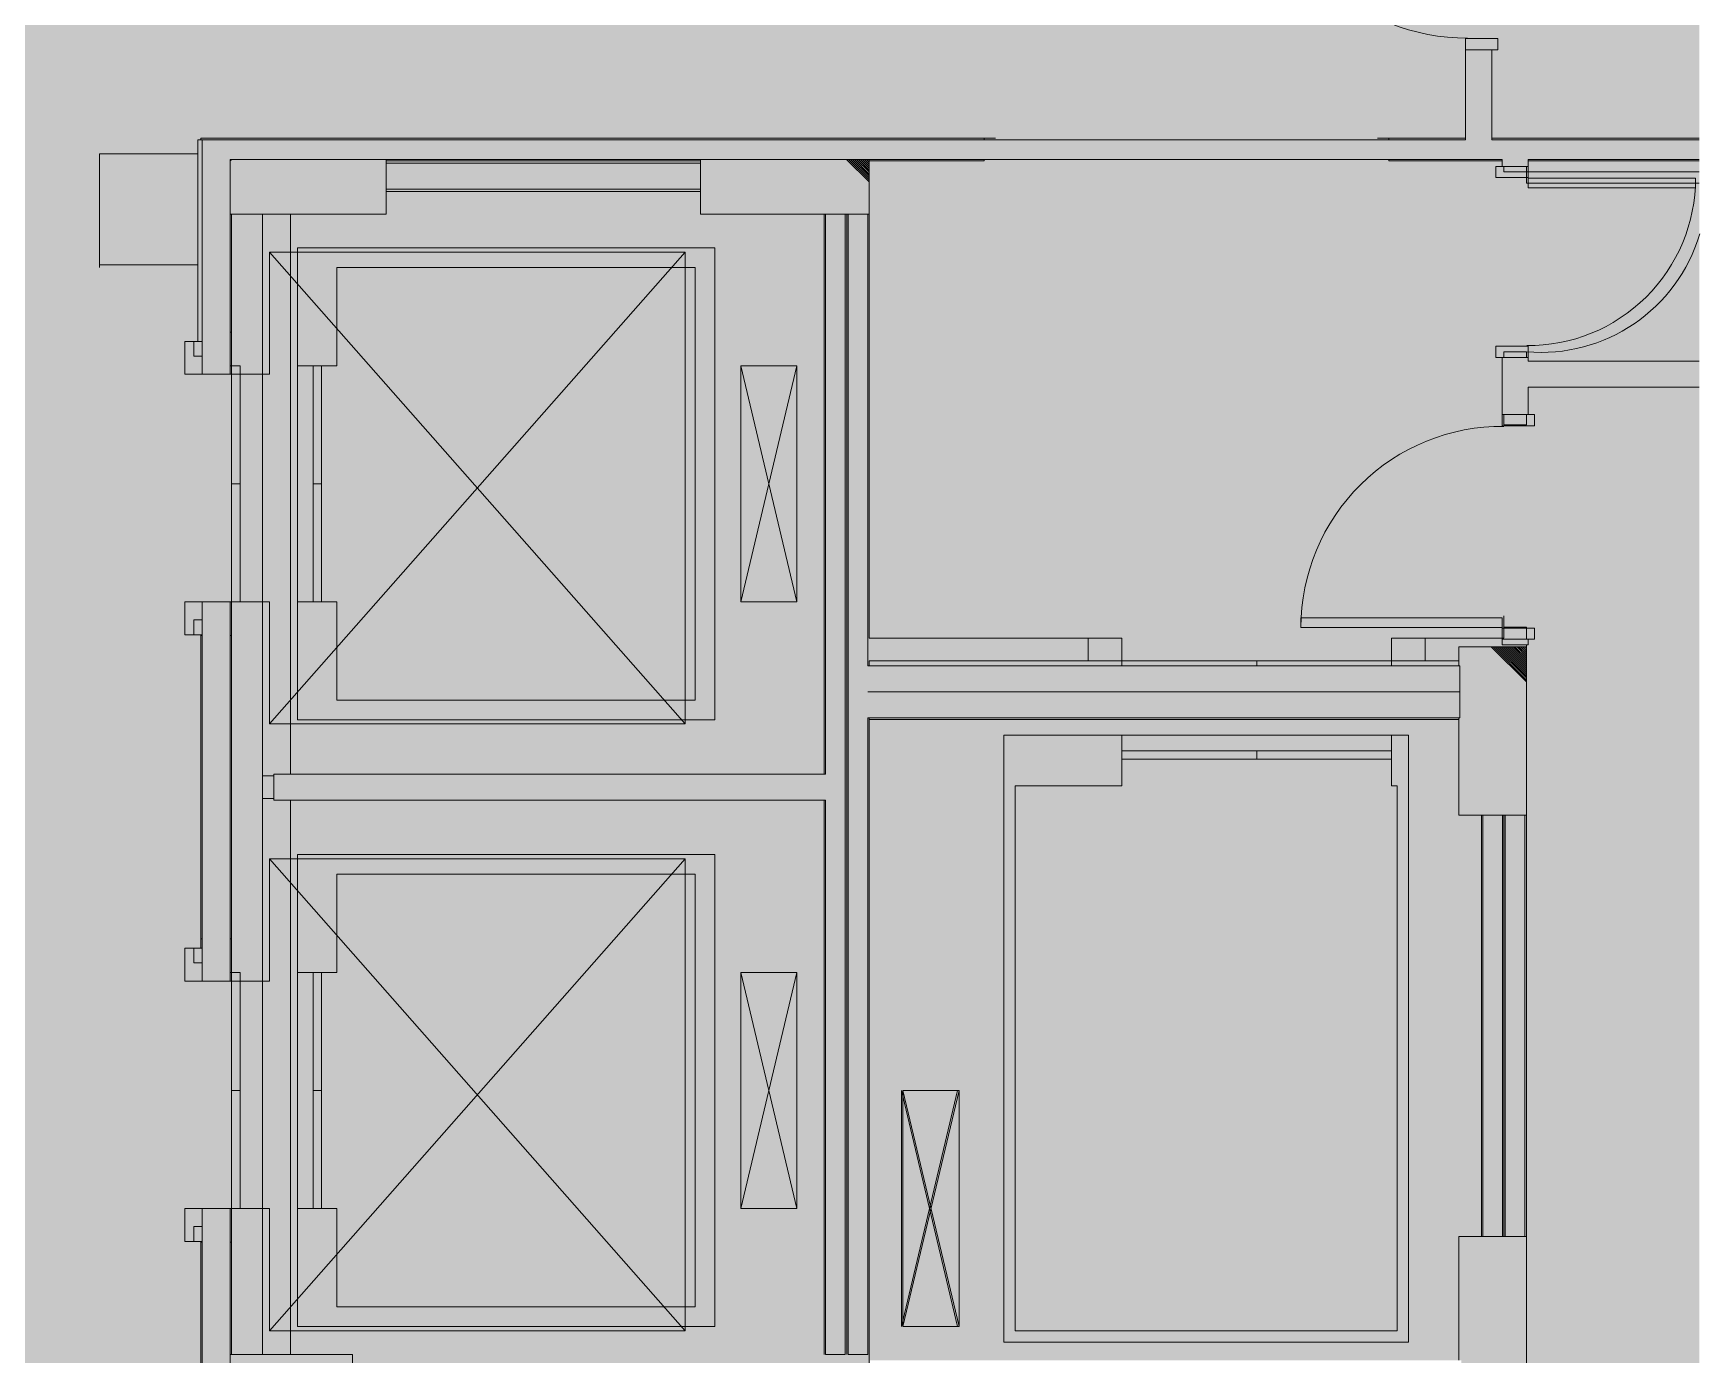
# Model space of a CAD drawing. Header units: inches. Extents: x -1880 to 225, y -1065 to 162.
# Drawn here: x -71.2 to 225.5, y -358.8 to -123.6 of the extents above; entities that cross this region are included whole.
import ezdxf

# ---------------------------------------------------------------- set-up
doc = ezdxf.new("R2010")
doc.units = ezdxf.units.IN
doc.header["$MEASUREMENT"] = 0
for name, color, linetype, lineweight in [('06_555 11th St - background_dwg', 8, 'Continuous', 9), ('A-DETL', 90, 'Continuous', 9), ('A-DETL-GENF', 92, 'Continuous', 9), ('A-DOOR', 31, 'Continuous', 13), ('A-DOOR-FRAM', 31, 'Continuous', 20), ('A-GENM', 13, 'Continuous', 9), ('A-WALL', 113, 'Continuous', 13), ('A-WALL-PATT', 111, 'Continuous', 13), ('Dimension', 7, 'Continuous', 9), ('I-WALL', 2, 'Continuous', 13), ('P', 7, 'Continuous', 9), ('Q-CASE', 31, 'Continuous', 9), ('S', 7, 'Continuous', 9), ('S-COLHOLH', 7, 'Continuous', 9), ('W', 7, 'Continuous', 9)]:
    doc.layers.add(name, color=color, linetype=linetype, lineweight=lineweight)

# ---------------------------------------------------------------- blocks, each defined once
blk = doc.blocks.new('Single Flush - OTJ_SOLIDFLUSH_ALUM-4808057-FIRST FLOOR POWER _ SIGNAL')
at = {"layer": 'A-DOOR', "color": 8, "lineweight": 20}
for p, q in [((16.15625, -2.3125), (17.90625, -2.3125)), ((16.15625, -38.125), (16.15625, -2.3125)), ((17.90625, -2.3125), (17.90625, -38.125)), ((17.90625, -38.125), (16.15625, -38.125))]:
    blk.add_line(p, q, dxfattribs=at)
at = {"layer": 'A-DOOR', "lineweight": 9}
blk.add_arc((17.90625, -2.3125), 35.8125, 179.5, 270, dxfattribs=at)
at = {"layer": 'A-DOOR-FRAM', "color": 8}
for p, q in [((-20, 3.4375), (-20, -2.3125)), ((-20, 3.4375), (-18, 3.4375)), ((-18, 3.4375), (-18, -2.3125)), ((18.000004, 3.4375), (18.000004, -2.3125)), ((18.000004, 3.4375), (20.000004, 3.4375)), ((20.000004, 3.4375), (20.000004, -2.3125)), ((-20, -2.3125), (-18, -2.3125)), ((18.000004, -2.3125), (20.000004, -2.3125))]:
    blk.add_line(p, q, dxfattribs=at)
blk = doc.blocks.new('Single Flush - OTJ_SOLIDFLUSH_ALUM-4808058-FIRST FLOOR POWER _ SIGNAL')
at = {"layer": 'A-DOOR', "color": 8, "lineweight": 20}
for p, q in [((16.15625, 38.125), (16.15625, 2.3125)), ((17.90625, 38.125), (16.15625, 38.125)), ((17.90625, 2.3125), (17.90625, 38.125)), ((16.15625, 2.3125), (17.90625, 2.3125))]:
    blk.add_line(p, q, dxfattribs=at)
at = {"layer": 'A-DOOR', "lineweight": 9}
blk.add_arc((17.90625, 2.3125), 35.8125, 90, 180.5, dxfattribs=at)
at = {"layer": 'A-DOOR-FRAM', "color": 8}
for p, q in [((-20, -3.4375), (-20, 2.3125)), ((-20, 2.3125), (-18, 2.3125)), ((-18, -3.4375), (-18, 2.3125)), ((18.000004, -3.4375), (18.000004, 2.3125)), ((18.000004, 2.3125), (20.000004, 2.3125)), ((20.000004, -3.4375), (20.000004, 2.3125)), ((-20, -3.4375), (-18, -3.4375)), ((18.000004, -3.4375), (20.000004, -3.4375))]:
    blk.add_line(p, q, dxfattribs=at)
blk = doc.blocks.new('Single Flush - OTJ_SOLIDFLUSH_ALUM 2-4819699-FIRST FLOOR POWER _ SIGNAL')
at = {"layer": 'A-DOOR', "color": 8, "lineweight": 20}
for p, q in [((13.15625, -2.3125), (14.90625, -2.3125)), ((13.15625, -32.125), (13.15625, -2.3125)), ((14.90625, -2.3125), (14.90625, -32.125)), ((14.90625, -32.125), (13.15625, -32.125))]:
    blk.add_line(p, q, dxfattribs=at)
at = {"layer": 'A-DOOR', "lineweight": 9}
blk.add_arc((14.90625, -2.3125), 29.8125, 179.5, 270, dxfattribs=at)
at = {"layer": 'A-DOOR-FRAM', "color": 8}
for p, q in [((-17, 3.4375), (-17, -2.3125)), ((-17, 3.4375), (-15, 3.4375)), ((-15, 3.4375), (-15, -2.3125)), ((15.000004, 3.4375), (15.000004, -2.3125)), ((15.000004, 3.4375), (17.000004, 3.4375)), ((17.000004, 3.4375), (17.000004, -2.3125)), ((-17, -2.3125), (-15, -2.3125)), ((15.000004, -2.3125), (17.000004, -2.3125))]:
    blk.add_line(p, q, dxfattribs=at)
blk = doc.blocks.new('Glass Panels6 - Glass Panels-5215858-FIRST FLOOR POWER _ SIGNAL')
at = {"layer": 'Q-CASE', "lineweight": 20}
for p, q in [((-3430.21, 2522.46), (-3430.21, 2486.56)), ((-3429.46, 2522.46), (-3430.21, 2522.46)), ((-3429.46, 2486.56), (-3429.46, 2522.46)), ((-3430.21, 2486.56), (-3429.46, 2486.56))]:
    blk.add_line(p, q, dxfattribs=at)
blk = doc.blocks.new('Elevator_-_Center_284 _1_ - 72_ x 114_ Hospital min_-5225941-FIRST FLOOR POWER _ SIGNAL')
at = {"layer": 'A-GENM', "lineweight": 13}
for p, q in [((-24.15, -9.5), (-24.15, -2.5)), ((16.35, -9.5), (16.35, -2.5)), ((-45.9, -83.5), (-45.9, -9.5)), ((-45.9, -9.5), (-24.15, -9.5)), ((38.1, -9.5), (16.35, -9.5)), ((38.1, -9.5), (38.1, -83.5)), ((38.1, -83.5), (-45.9, -83.5))]:
    blk.add_line(p, q, dxfattribs=at)
at = {"layer": 'A-GENM'}
for p, q in [((-45.9, -83.5), (38.1, -9.5)), ((-45.9, -9.5), (38.1, -83.5))]:
    blk.add_line(p, q, dxfattribs=at)
blk = doc.blocks.new('Glass Panels19 - Glass Panels-5226005-FIRST FLOOR POWER _ SIGNAL')
at = {"layer": 'Q-CASE', "lineweight": 20}
for p, q in [((3354.24, 2781.23), (3352.64, 2781.23)), ((3352.64, 2781.23), (3352.64, 2775.37)), ((3355.7, 2781.23), (3354.24, 2781.23)), ((3354.24, 2781.23), (3354.24, 2778.59)), ((3354.24, 2778.59), (3354.24, 2781.23)), ((3355.7, 2778.59), (3355.7, 2781.23)), ((3354.24, 2778.59), (3355.7, 2778.59)), ((3355.7, 2778.59), (3354.24, 2778.59)), ((3355.7, 2775.37), (3355.7, 2778.59)), ((3352.64, 2775.37), (3355.7, 2775.37)), ((3352.64, 2734.87), (3352.64, 2729.02)), ((3355.7, 2734.87), (3352.64, 2734.87)), ((3355.7, 2731.66), (3355.7, 2734.87)), ((3354.24, 2731.66), (3354.24, 2729.02)), ((3355.7, 2731.66), (3354.24, 2731.66)), ((3354.24, 2729.02), (3354.24, 2731.66)), ((3354.24, 2731.66), (3355.7, 2731.66)), ((3355.7, 2729.02), (3355.7, 2731.66)), ((3352.64, 2729.02), (3354.24, 2729.02)), ((3354.24, 2729.02), (3355.7, 2729.02))]:
    blk.add_line(p, q, dxfattribs=at)
blk = doc.blocks.new('Glass Panels8 - Glass Panels-5226161-FIRST FLOOR POWER _ SIGNAL')
at = {"layer": 'Q-CASE', "lineweight": 20}
for p, q in [((3354.24, 2781.23), (3352.64, 2781.23)), ((3352.64, 2781.23), (3352.64, 2775.37)), ((3355.7, 2781.23), (3354.24, 2781.23)), ((3354.24, 2781.23), (3354.24, 2778.59)), ((3354.24, 2778.59), (3354.24, 2781.23)), ((3355.7, 2778.59), (3355.7, 2781.23)), ((3354.24, 2778.59), (3355.7, 2778.59)), ((3355.7, 2778.59), (3354.24, 2778.59)), ((3355.7, 2775.37), (3355.7, 2778.59)), ((3352.64, 2775.37), (3355.7, 2775.37)), ((3352.64, 2734.87), (3352.64, 2729.02)), ((3355.7, 2734.87), (3352.64, 2734.87)), ((3355.7, 2731.66), (3355.7, 2734.87)), ((3354.24, 2731.66), (3354.24, 2729.02)), ((3355.7, 2731.66), (3354.24, 2731.66)), ((3354.24, 2729.02), (3354.24, 2731.66)), ((3354.24, 2731.66), (3355.7, 2731.66)), ((3355.7, 2729.02), (3355.7, 2731.66)), ((3352.64, 2729.02), (3354.24, 2729.02)), ((3354.24, 2729.02), (3355.7, 2729.02))]:
    blk.add_line(p, q, dxfattribs=at)
blk = doc.blocks.new('06_555 11th St - background_dwg-4793957-FIRST FLOOR POWER _ SIGNAL')
at = {"layer": 'Dimension', "flags": 128}
blk.add_lwpolyline([(3336.18, 2817.47), (3318.68, 2817.47), (3318.68, 2797.72), (3336.18, 2797.72)], dxfattribs=at)
at = {"layer": 'P'}
for p, q in [((3478.18, 2820.22), (3476.18, 2820.22)), ((3546.18, 2820.22), (3548.18, 2820.22)), ((3369.68, 2810.72), (3425.68, 2810.72)), ((3347.68, 2806.72), (3347.68, 2603.72)), ((3352.68, 2707.03), (3352.68, 2806.72)), ((3447.68, 2806.72), (3447.68, 2707.03)), ((3353.93, 2737.72), (3353.93, 2779.72)), ((3356.68, 2737.72), (3356.68, 2779.72)), ((3358.18, 2737.72), (3358.18, 2779.72)), ((3442.81, 2779.72), (3442.81, 2737.72)), ((3343.68, 2758.72), (3342.18, 2758.72)), ((3358.18, 2758.72), (3356.68, 2758.72)), ((3568.68, 2735.22), (3568.68, 2733.22)), ((3500.68, 2726.35), (3500.68, 2727.22)), ((3524.68, 2726.35), (3524.68, 2727.22)), ((3560.68, 2716.75), (3455.68, 2716.75)), ((3548.68, 2711.22), (3500.68, 2711.22)), ((3548.68, 2709.72), (3500.68, 2709.72)), ((3524.68, 2709.72), (3524.68, 2711.22)), ((3349.68, 2706.72), (3347.68, 2706.72)), ((3349.68, 2702.72), (3347.68, 2702.72)), ((3352.68, 2603.72), (3352.68, 2702.41)), ((3447.68, 2702.41), (3447.68, 2603.72)), ((3564.68, 2699.72), (3564.68, 2624.72)), ((3353.93, 2629.72), (3353.93, 2671.72)), ((3356.68, 2629.72), (3356.68, 2671.72)), ((3358.18, 2629.72), (3358.18, 2671.72)), ((3343.68, 2650.72), (3342.18, 2650.72)), ((3358.18, 2650.72), (3356.68, 2650.72))]:
    blk.add_line(p, q, dxfattribs=at)
at = {"layer": 'P', "flags": 128}
for points in [[(3603.46, 2812.22), (3572.68, 2812.22), (3572.68, 2814.22), (3603.46, 2814.22)], [(3432.81, 2737.72), (3442.81, 2779.72), (3432.81, 2779.72), (3432.81, 2737.72), (3442.81, 2737.72), (3432.81, 2779.72)], [(3500.68, 2727.22), (3548.68, 2727.22), (3548.68, 2726.35)], [(3548.68, 2713.97), (3548.68, 2704.97), (3549.68, 2704.97), (3549.68, 2607.97), (3481.68, 2607.97), (3481.68, 2704.97), (3500.68, 2704.97), (3500.68, 2713.97)], [(3432.81, 2629.72), (3442.81, 2671.72), (3432.81, 2671.72), (3432.81, 2629.72), (3442.81, 2629.72)], [(3442.81, 2671.72), (3442.81, 2629.72), (3432.81, 2671.72)], [(3471.68, 2650.72), (3461.68, 2650.72), (3461.68, 2608.72), (3471.68, 2608.72), (3461.68, 2650.72)], [(3461.68, 2608.72), (3471.68, 2650.72), (3471.68, 2608.72)]]:
    blk.add_lwpolyline(points, dxfattribs=at)
for points in [[(3342.18, 2737.72), (3343.68, 2737.72), (3343.68, 2779.72), (3342.18, 2779.72)], [(3479.68, 2713.97), (3479.68, 2605.97), (3551.68, 2605.97), (3551.68, 2713.97)], [(3342.18, 2671.72), (3342.18, 2629.72), (3343.68, 2629.72), (3343.68, 2671.72)]]:
    blk.add_lwpolyline(points, close=True, dxfattribs=at)
at = {"layer": 'P'}
blk.add_arc((3575.28, 2811.57), 29.47, 264.955, 343.4927, dxfattribs=at)
at = {"layer": 'S'}
for p, q in [((3369.68, 2816.47), (3369.68, 2815.78)), ((3425.68, 2815.78), (3425.68, 2816.47)), ((3451.93, 2806.72), (3451.43, 2806.72)), ((3560.68, 2699.72), (3560.68, 2717.1)), ((3564.93, 2699.72), (3560.68, 2699.72)), ((3568.93, 2699.72), (3568.43, 2699.72)), ((3568.43, 2624.72), (3568.93, 2624.72))]:
    blk.add_line(p, q, dxfattribs=at)
at = {"layer": 'S', "flags": 128}
for points in [[(3455.68, 2816.47), (3455.68, 2806.72), (3455.43, 2806.72)], [(3369.68, 2811.16), (3369.68, 2806.72), (3341.93, 2806.72)], [(3447.93, 2806.72), (3425.68, 2806.72), (3425.68, 2811.16)], [(3560.68, 2726.35), (3560.68, 2729.72), (3572.68, 2729.72), (3572.68, 2699.72), (3572.43, 2699.72)], [(3560.68, 2602.72), (3560.68, 2624.72), (3564.93, 2624.72)], [(3572.43, 2624.72), (3572.68, 2624.72), (3572.68, 2599.22)], [(3341.93, 2603.72), (3363.68, 2603.72), (3363.68, 2601.72)]]:
    blk.add_lwpolyline(points, dxfattribs=at)
at = {"layer": 'S-COLHOLH'}
for p, q in [((3342.21, 2816.47), (3341.93, 2816.2)), ((3455.68, 2812.45), (3451.66, 2816.47)), ((3455.68, 2812.8), (3452.02, 2816.47)), ((3455.68, 2813.16), (3452.37, 2816.47)), ((3455.68, 2813.51), (3452.72, 2816.47)), ((3455.68, 2813.86), (3453.08, 2816.47)), ((3455.68, 2814.22), (3453.43, 2816.47)), ((3455.68, 2814.57), (3453.78, 2816.47)), ((3455.68, 2814.92), (3454.14, 2816.47)), ((3455.68, 2815.28), (3454.49, 2816.47)), ((3455.68, 2815.63), (3454.84, 2816.47)), ((3455.68, 2815.98), (3455.2, 2816.47)), ((3455.68, 2816.34), (3455.55, 2816.47)), ((3572.68, 2723.45), (3566.41, 2729.72)), ((3572.68, 2723.8), (3566.77, 2729.72)), ((3572.68, 2724.16), (3567.12, 2729.72)), ((3572.68, 2724.51), (3567.47, 2729.72)), ((3572.68, 2724.86), (3567.83, 2729.72)), ((3572.68, 2725.22), (3568.18, 2729.72)), ((3572.68, 2725.57), (3568.53, 2729.72)), ((3572.68, 2725.92), (3568.89, 2729.72)), ((3572.68, 2726.28), (3569.24, 2729.72)), ((3572.68, 2726.63), (3569.59, 2729.72)), ((3572.68, 2726.98), (3569.95, 2729.72)), ((3572.68, 2727.34), (3570.3, 2729.72)), ((3572.68, 2727.69), (3570.65, 2729.72)), ((3572.68, 2728.04), (3571.01, 2729.72)), ((3572.68, 2728.4), (3571.36, 2729.72)), ((3572.68, 2728.75), (3571.72, 2729.72)), ((3572.68, 2729.1), (3572.07, 2729.72)), ((3572.68, 2729.46), (3572.42, 2729.72))]:
    blk.add_line(p, q, dxfattribs=at)
at = {"layer": 'W'}
for p, q in [((3603.46, 2820.22), (3566.5, 2820.22)), ((3425.68, 2816.22), (3369.68, 2816.22)), ((3573, 2816.22), (3603.46, 2816.22)), ((3451.68, 2603.72), (3451.68, 2806.72)), ((3342.18, 2785.72), (3341.93, 2785.72)), ((3342.18, 2737.72), (3341.93, 2737.72)), ((3336.68, 2731.87), (3336.68, 2676.07)), ((3336.93, 2731.72), (3336.68, 2731.72)), ((3342.18, 2731.72), (3341.93, 2731.72)), ((3494.68, 2727.22), (3494.68, 2731.22)), ((3554.68, 2727.22), (3554.68, 2731.22)), ((3572.68, 2730.04), (3572.68, 2599.22)), ((3455.68, 2599.72), (3455.68, 2717.1)), ((3568.68, 2624.72), (3568.68, 2699.72)), ((3336.93, 2677.72), (3336.68, 2677.72)), ((3342.18, 2677.72), (3341.93, 2677.72)), ((3336.68, 2623.87), (3336.68, 2568.07)), ((3336.93, 2623.72), (3336.68, 2623.72)), ((3342.18, 2623.72), (3341.93, 2623.72))]:
    blk.add_line(p, q, dxfattribs=at)
at = {"layer": 'W', "flags": 128}
for points in [[(3476.18, 2819.97), (3476.18, 2820.22), (3336.68, 2820.22), (3336.68, 2819.97)], [(3561.87, 2820.22), (3548.18, 2820.22), (3548.18, 2819.97)], [(3455.68, 2816.22), (3476.18, 2816.22), (3476.18, 2816.47)], [(3455.68, 2726.35), (3455.68, 2727.22), (3500.68, 2727.22), (3500.68, 2731.22), (3455.68, 2731.22), (3455.68, 2816.22)], [(3548.18, 2816.47), (3548.18, 2816.22), (3568.37, 2816.22)], [(3568.68, 2815.22), (3568.68, 2814.22), (3572.68, 2814.22), (3572.68, 2815.22)], [(3341.93, 2779.72), (3342.18, 2779.72), (3342.18, 2806.72)], [(3572.68, 2781.22), (3572.68, 2782.22), (3568.68, 2782.22), (3568.68, 2781.22)], [(3568.68, 2771.04), (3568.68, 2769.22), (3572.68, 2769.22), (3572.68, 2771.04)], [(3341.93, 2671.72), (3342.18, 2671.72), (3342.18, 2737.72)], [(3560.68, 2727.22), (3548.68, 2727.22), (3548.68, 2731.22), (3568.68, 2731.22), (3568.68, 2733.22), (3572.68, 2733.22), (3572.68, 2731.04)], [(3342.18, 2603.72), (3342.18, 2629.72), (3341.93, 2629.72)]]:
    blk.add_lwpolyline(points, dxfattribs=at)

msp = doc.modelspace()

# ---------------------------------------------------------------- hatches: boundary and pattern name
at = {"layer": 'A-DETL-GENF'}
h = msp.add_hatch(color=254, dxfattribs=at)
h.paths.add_polyline_path([(40.86, -1023.03), (225.39, -1023.03), (225.39, -1010.03), (214.05, -1010.03), (214.05, -1001.03), (210.86, -1001.03), (210.86, -1004.28), (208.36, -1004.28), (208.36, -1001.03), (174.11, -1001.03), (174.11, -1004.28), (171.61, -1004.28), (171.61, -1006.53), (153.61, -1006.53), (153.61, -1004.28), (151.36, -1004.28), (151.36, -1001.03), (113.86, -1001.03), (113.86, -1004.28), (111.61, -1004.28), (111.61, -1006.53), (93.61, -1006.53), (93.61, -1004.41), (91.36, -1004.41), (91.36, -1001.16), (54.11, -1001.16), (54.11, -1004.41), (51.61, -1004.41), (51.61, -1010.53), (40.86, -1010.53), (40.86, -1022.53), (-15.64, -1022.53), (-15.64, -1010.03), (-26.39, -1010.03), (-26.39, -1001.28), (-29.14, -1001.28), (-29.14, -1002.03), (-31.64, -1002.03), (-31.64, -1001.28), (-66.14, -1001.28), (-66.14, -1002.03), (-68.39, -1002.03), (-68.39, -1006.53), (-86.39, -1006.53), (-86.39, -1002.03), (-88.64, -1002.03), (-88.64, -1001.28), (-126.14, -1001.28), (-126.14, -1002.03), (-128.39, -1002.03), (-128.39, -1006.53), (-146.39, -1006.53), (-146.39, -1002.53), (-148.89, -1002.53), (-148.89, -1001.78), (-185.89, -1001.78), (-185.89, -1002.53), (-188.39, -1002.53), (-188.39, -1010.03), (-199.14, -1010.03), (-199.14, -1022.53), (-255.64, -1022.53), (-255.64, -1010.28), (-269.01, -1010.28), (-269.01, -993.78), (-246.39, -993.78), (-246.39, -987.03), (-216.39, -987.03), (-216.39, -987.53), (-210.01, -987.53), (-210.01, -993.53), (-188.39, -993.53), (-188.39, -997.53), (-185.89, -997.53), (-185.89, -1000.78), (-148.89, -1000.78), (-148.89, -997.53), (-146.39, -997.53), (-146.39, -993.53), (-128.39, -993.53), (-128.39, -997.03), (-126.14, -997.03), (-126.14, -1000.28), (-88.64, -1000.28), (-88.64, -997.03), (-86.39, -997.03), (-86.39, -993.53), (-68.39, -993.53), (-68.39, -997.03), (-66.14, -997.03), (-66.14, -1000.28), (-31.64, -1000.28), (-31.64, -997.03), (-29.14, -997.03), (-29.14, -1000.28), (-26.39, -1000.28), (-26.39, -993.53), (-5.39, -993.53), (-5.39, -987.03), (24.61, -987.03), (24.61, -987.53), (29.99, -987.53), (29.99, -994.03), (51.61, -994.03), (51.61, -999.41), (54.11, -999.41), (54.11, -1000.16), (91.36, -1000.16), (91.36, -999.41), (93.61, -999.41), (93.61, -993.53), (111.61, -993.53), (111.61, -999.28), (113.86, -999.28), (113.86, -1000.03), (151.36, -1000.03), (151.36, -999.28), (153.61, -999.28), (153.61, -993.53), (171.61, -993.53), (171.61, -999.28), (174.11, -999.28), (174.11, -1000.03), (208.36, -1000.03), (208.36, -999.28), (210.86, -999.28), (210.86, -1000.03), (214.05, -1000.03), (214.05, -993.53), (225.39, -993.53), (225.39, -557.54), (-39.64, -557.54), (-39.64, -552.54), (-71.14, -552.54), (-71.14, -552.04), (-39.64, -552.04), (-39.64, -542.54), (225.39, -542.54), (225.39, -482.36), (-41.14, -482.36), (-41.14, -440.79), (-36.14, -440.79), (-36.14, -477.73), (-8.39, -477.73), (-8.39, -473.54), (47.61, -473.54), (47.61, -477.73), (215.86, -477.73), (215.86, -421.04), (219.36, -421.04), (219.36, -477.73), (225.39, -477.73), (225.39, -186.61), (194.93, -186.61), (194.93, -191.47), (190.3, -191.47), (190.3, -181.29), (194.93, -181.29), (194.93, -181.98), (225.39, -181.98), (225.39, -146.04), (194.93, -146.04), (194.93, -147.29), (190.3, -147.29), (190.3, -146.04), (-36.14, -146.04), (-36.14, -184.29), (-41.14, -184.29), (-41.14, -142.54), (183.8, -142.54), (183.8, -126.54), (188.43, -126.54), (188.43, -142.54), (225.39, -142.54), (225.39, 105.22), (203.61, 105.22), (203.61, 104.47), (201.61, 104.47), (201.61, 99.97), (183.61, 99.97), (183.61, 104.47), (181.36, 104.47), (181.36, 105.22), (143.86, 105.22), (143.86, 104.47), (141.61, 104.47), (141.61, 99.97), (123.61, 99.97), (123.61, 104.34), (121.36, 104.34), (121.36, 105.09), (84.11, 105.09), (84.11, 104.34), (81.61, 104.34), (81.61, 99.97), (62.98, 99.97), (62.98, 76.84), (22.23, 76.84), (22.23, 99.97), (3.61, 99.97), (3.61, 104.71), (1.36, 104.71), (1.36, 105.46), (-35.89, 105.46), (-35.89, 104.71), (-38.39, 104.71), (-38.39, 99.97), (-43.64, 99.97), (-43.64, -80.23), (188.43, -80.23), (188.43, -86.54), (183.8, -86.54), (183.8, -84.86), (-50.14, -84.86), (-50.14, -84.42), (-173.22, -84.42), (-173.22, -146.42), (-173.82, -146.42), (-173.82, -146.61), (-173.64, -146.62), (-173.64, -184.29), (-178.64, -184.29), (-178.64, -146.61), (-340.08, -146.61), (-340.08, -181.98), (-292.7, -181.98), (-292.7, -155.79), (-283.57, -155.79), (-283.57, -254.98), (-186.89, -254.98), (-186.89, -259.61), (-283.57, -259.61), (-283.57, -358.79), (-292.7, -358.79), (-292.7, -276.12), (-388.7, -276.12), (-388.7, -218.61), (-438.19, -218.61), (-438.19, -188.29), (-433.57, -188.29), (-433.57, -213.98), (-344.71, -213.98), (-344.71, -146.61), (-433.57, -146.61), (-433.57, -148.29), (-438.19, -148.29), (-438.19, -146.61), (-536.59, -146.61), (-536.59, -339.98), (-515.34, -339.98), (-515.34, -476.99), (-448.19, -476.99), (-448.19, -468.3), (-443.57, -468.3), (-443.57, -481.62), (-541.22, -481.62), (-541.22, -450.42), (-612.84, -450.42), (-612.84, -542.54), (-589.64, -542.54), (-589.64, -552.92), (-586.14, -552.92), (-586.14, -557.54), (-617.47, -557.54), (-617.47, -516.92), (-801.57, -516.92), (-801.59, -558.17), (-972.83, -558.17), (-972.83, -516.92), (-1220.57, -516.92), (-1220.57, -834.78), (-1220.32, -834.78), (-1220.32, -838.78), (-1218.07, -838.78), (-1218.07, -842.03), (-1184.89, -842.03), (-1184.89, -838.78), (-1182.64, -838.78), (-1182.64, -834.78), (-1163.64, -834.78), (-1163.64, -847.78), (-1167.57, -847.78), (-1167.57, -852.16), (-1179.57, -852.16), (-1179.57, -847.78), (-1182.64, -847.78), (-1182.64, -843.78), (-1184.89, -843.78), (-1184.89, -843.03), (-1218.07, -843.03), (-1218.07, -843.78), (-1220.32, -843.78), (-1220.32, -847.78), (-1223.57, -847.78), (-1223.57, -843.78), (-1229.89, -843.78), (-1229.89, -878.78), (-1235.14, -878.78), (-1235.14, -881.03), (-1235.39, -881.03), (-1235.39, -914.53), (-1235.14, -914.53), (-1235.14, -916.78), (-1229.89, -916.78), (-1229.89, -932.78), (-1235.26, -932.78), (-1235.26, -935.03), (-1235.39, -935.03), (-1235.39, -968.53), (-1235.26, -968.53), (-1235.26, -970.78), (-1229.89, -970.78), (-1229.89, -1004.78), (-666.89, -1004.78), (-666.89, -982.03), (-667.08, -982.03), (-667.08, -971.03), (-664.58, -971.03), (-664.58, -968.53), (-661.33, -968.53), (-661.33, -935.03), (-664.58, -935.03), (-664.58, -932.53), (-667.08, -932.53), (-667.08, -917.03), (-664.58, -917.03), (-664.58, -914.53), (-661.33, -914.53), (-661.33, -881.03), (-664.58, -881.03), (-664.58, -878.78), (-667.57, -878.78), (-667.57, -847.78), (-680.01, -847.78), (-680.01, -834.78), (-666.88, -834.78), (-666.88, -807.41), (-629.88, -807.41), (-629.88, -842.28), (-652.57, -842.28), (-652.57, -878.78), (-659.58, -878.78), (-659.58, -881.03), (-660.33, -881.03), (-660.33, -914.53), (-659.58, -914.53), (-659.58, -917.03), (-652.08, -917.03), (-652.08, -932.53), (-659.58, -932.53), (-659.58, -935.03), (-660.33, -935.03), (-660.33, -968.53), (-659.58, -968.53), (-659.58, -971.03), (-652.08, -971.03), (-652.08, -979.28), (-623.7, -979.28), (-623.7, -999.78), (-622.89, -999.78), (-622.89, -1006.03), (-620.39, -1006.03), (-620.39, -1006.78), (-583.39, -1006.78), (-583.39, -1006.03), (-580.89, -1006.03), (-580.89, -999.78), (-564.89, -999.78), (-564.89, -1005.9), (-562.39, -1005.9), (-562.39, -1006.65), (-525.14, -1006.65), (-525.14, -1005.9), (-522.89, -1005.9), (-522.89, -999.78), (-485.51, -999.78), (-485.51, -987.65), (-485.39, -987.65), (-485.39, -987.03), (-455.39, -987.03), (-455.39, -987.65), (-450.14, -987.65), (-450.14, -993.65), (-455.39, -993.65), (-455.39, -993.78), (-428.39, -993.78), (-428.39, -1000.53), (-425.64, -1000.53), (-425.64, -997.28), (-423.14, -997.28), (-423.14, -1000.53), (-388.64, -1000.53), (-388.64, -997.28), (-386.39, -997.28), (-386.39, -993.78), (-368.39, -993.78), (-368.39, -997.28), (-366.14, -997.28), (-366.14, -1000.53), (-328.64, -1000.53), (-328.64, -997.28), (-326.39, -997.28), (-326.39, -993.78), (-308.39, -993.78), (-308.39, -997.28), (-306.14, -997.28), (-306.14, -1000.53), (-271.64, -1000.53), (-271.64, -997.28), (-269.14, -997.28), (-269.14, -1002.28), (-271.64, -1002.28), (-271.64, -1001.53), (-306.14, -1001.53), (-306.14, -1002.28), (-308.39, -1002.28), (-308.39, -1006.78), (-326.39, -1006.78), (-326.39, -1002.28), (-328.64, -1002.28), (-328.64, -1001.53), (-366.14, -1001.53), (-366.14, -1002.28), (-368.39, -1002.28), (-368.39, -1006.78), (-386.39, -1006.78), (-386.39, -1002.28), (-388.64, -1002.28), (-388.64, -1001.53), (-423.14, -1001.53), (-423.14, -1002.28), (-425.64, -1002.28), (-425.64, -1001.53), (-428.39, -1001.53), (-428.39, -1010.28), (-439.39, -1010.28), (-439.39, -1022.53), (-495.01, -1022.53), (-495.01, -1014.78), (-522.89, -1014.78), (-522.89, -1010.9), (-525.14, -1010.9), (-525.14, -1007.65), (-562.39, -1007.65), (-562.39, -1010.9), (-564.89, -1010.9), (-564.89, -1014.78), (-580.89, -1014.78), (-580.89, -1011.03), (-583.39, -1011.03), (-583.39, -1007.78), (-620.39, -1007.78), (-620.39, -1011.03), (-622.89, -1011.03), (-622.89, -1014.78), (-623.7, -1014.78), (-623.7, -1014.53), (-661.39, -1014.53), (-661.39, -1022.78), (-1235.39, -1022.78), (-1235.39, -1023.03), (29.99, -1023.03)], flags=0)
h.paths.add_polyline_path([(24.36, -1017.03), (24.36, -1017.03), (0.86, -1017.03)], flags=0)
h.paths.add_polyline_path([(-239.14, -1017.03), (-215.64, -1017.03), (-215.64, -993.53), (-215.51, -993.53), (-215.51, -993.03), (-216.39, -993.03), (-216.39, -1017.03), (-239.14, -1017.03)], flags=0)
h.paths.add_polyline_path([(-630.45, -1009.03), (-629.2, -1009.03), (-629.2, -984.78), (-630.45, -984.78), (-630.45, -1008.28), (-660.45, -1008.28), (-660.45, -984.78), (-661.39, -984.78), (-661.39, -1009.03), (-660.45, -1009.03)], flags=0)
h.paths.add_polyline_path([(-1010.36, -852.78), (-1011.51, -852.78), (-1011.51, -847.78), (-1014.51, -847.78), (-1014.51, -843.74), (-1016.76, -843.74), (-1016.76, -842.99), (-1050.14, -842.99), (-1050.14, -843.74), (-1052.51, -843.74), (-1052.51, -847.78), (-1055.51, -847.78), (-1055.51, -852.16), (-1067.51, -852.16), (-1067.51, -847.78), (-1070.64, -847.78), (-1070.64, -843.78), (-1072.89, -843.78), (-1072.89, -843.03), (-1106.39, -843.03), (-1106.39, -843.78), (-1108.64, -843.78), (-1108.64, -847.78), (-1111.64, -847.78), (-1111.64, -852.16), (-1123.64, -852.16), (-1123.64, -847.78), (-1127.64, -847.78), (-1127.64, -834.78), (-1108.64, -834.78), (-1108.64, -838.78), (-1106.39, -838.78), (-1106.39, -842.03), (-1072.89, -842.03), (-1072.89, -838.78), (-1070.64, -838.78), (-1070.64, -834.78), (-1052.51, -834.78), (-1052.51, -838.74), (-1050.14, -838.74), (-1050.14, -841.99), (-1016.76, -841.99), (-1016.76, -838.74), (-1014.51, -838.74), (-1014.51, -834.78), (-996.51, -834.78), (-996.51, -838.74), (-994.01, -838.74), (-994.01, -841.99), (-960.76, -841.99), (-960.76, -838.74), (-959.01, -838.74), (-959.01, -808.9), (-939.76, -808.9), (-939.76, -812.65), (-940.39, -812.65), (-940.39, -838.78), (-938.14, -838.78), (-938.14, -842.03), (-904.64, -842.03), (-904.64, -838.78), (-902.39, -838.78), (-902.39, -834.78), (-884.39, -834.78), (-884.39, -838.78), (-882.14, -838.78), (-882.14, -842.03), (-848.64, -842.03), (-848.64, -838.78), (-846.39, -838.78), (-846.39, -834.78), (-828.64, -834.78), (-828.64, -838.75), (-826.14, -838.75), (-826.14, -842), (-792.89, -842), (-792.89, -838.75), (-790.64, -838.75), (-790.64, -834.78), (-772.64, -834.78), (-772.64, -838.72), (-770.14, -838.72), (-770.14, -841.97), (-736.89, -841.97), (-736.89, -838.72), (-734.64, -838.72), (-734.64, -834.78), (-716.01, -834.78), (-716.01, -847.78), (-719.14, -847.78), (-719.14, -852.16), (-731.14, -852.16), (-731.14, -847.78), (-734.64, -847.78), (-734.64, -843.72), (-736.89, -843.72), (-736.89, -842.97), (-770.14, -842.97), (-770.14, -843.72), (-772.64, -843.72), (-772.64, -847.78), (-775.64, -847.78), (-775.64, -852.16), (-787.64, -852.16), (-787.64, -847.78), (-790.64, -847.78), (-790.64, -843.75), (-792.89, -843.75), (-792.89, -843), (-826.14, -843), (-826.14, -843.75), (-828.64, -843.75), (-828.64, -847.78), (-831.64, -847.78), (-831.64, -852.16), (-843.64, -852.16), (-843.64, -847.78), (-846.39, -847.78), (-846.39, -843.78), (-848.64, -843.78), (-848.64, -843.03), (-882.14, -843.03), (-882.14, -843.78), (-884.39, -843.78), (-884.39, -847.78), (-887.39, -847.78), (-887.39, -852.16), (-899.39, -852.16), (-899.39, -847.78), (-902.39, -847.78), (-902.39, -843.78), (-904.64, -843.78), (-904.64, -843.03), (-938.14, -843.03), (-938.14, -843.78), (-940.39, -843.78), (-940.39, -847.78), (-943.39, -847.78), (-943.39, -852.16), (-955.39, -852.16), (-955.39, -847.78), (-959.01, -847.78), (-959.01, -843.74), (-960.76, -843.74), (-960.76, -842.99), (-994.01, -842.99), (-994.01, -843.74), (-996.51, -843.74), (-996.51, -847.78), (-999.51, -847.78), (-999.51, -852.78)], flags=0)
h.paths.add_polyline_path([(-636.57, -836.78), (-635.38, -836.78), (-635.38, -812.91), (-636.57, -812.91), (-636.57, -835.59)], flags=0)
h.paths.add_polyline_path([(-661.38, -836.78), (-660.57, -836.78), (-660.57, -812.91), (-661.38, -812.91), (-661.38, -834.78)], flags=0)
h.paths.add_polyline_path([(87.37, -677.68), (57.37, -677.68), (57.37, -647.68), (87.37, -647.68)], flags=0)
h.paths.add_polyline_path([(-272.63, -677.68), (-302.63, -677.68), (-302.63, -647.68), (-272.63, -647.68)], flags=0)
h.paths.add_polyline_path([(-632.63, -677.68), (-662.63, -677.68), (-662.63, -647.68), (-632.63, -647.68)], flags=0)
h.paths.add_polyline_path([(-935.35, -677.68), (-959.35, -677.68), (-959.35, -647.68), (-935.35, -647.68), (-935.35, -649.1)], flags=0)
h.paths.add_polyline_path([(-272.63, -557.54), (-546.14, -557.54), (-546.14, -552.92), (-528.64, -552.92), (-528.64, -542.54), (-174.64, -542.54), (-174.64, -552.04), (-143.14, -552.04), (-143.14, -552.54), (-174.64, -552.54), (-174.64, -557.54)], flags=0)
h.paths.add_polyline_path([(-382.7, -482.37), (-394.7, -482.37), (-394.7, -464.68), (-382.7, -464.68), (-382.7, -477.74), (-178.64, -477.74), (-178.64, -440.79), (-173.64, -440.79), (-173.64, -482.37), (-371.88, -482.37)], flags=0)
h.paths.add_polyline_path([(-519.97, -476.99), (-519.97, -344.61), (-532.22, -344.61), (-532.22, -476.99), (-528.64, -476.99)], flags=0)
h.paths.add_polyline_path([(77.55, -467.79), (74.05, -467.79), (74.05, -370.79), (77.55, -370.79), (77.55, -450.42)], flags=0)
h.paths.add_polyline_path([(70.11, -467.79), (70.11, -370.79), (73.61, -370.79), (73.61, -467.79)], flags=0)
h.paths.add_polyline_path([(-288.07, -467.79), (-292.7, -467.79), (-292.7, -370.79), (-283.57, -370.79), (-283.57, -467.79)], flags=0)
h.paths.add_polyline_path([(-264.89, -461.79), (-264.89, -377.79), (-190.64, -377.79), (-190.64, -398.79), (-197.64, -398.79), (-197.64, -381.29), (-261.39, -381.29), (-261.39, -458.29), (-197.64, -458.29), (-197.64, -440.79), (-190.64, -440.79), (-190.64, -461.79), (-261.39, -461.79)], flags=0)
h.paths.add_polyline_path([(46.61, -461.79), (-24.14, -461.79), (-24.14, -440.79), (-17.14, -440.79), (-17.14, -458.29), (46.61, -458.29), (46.61, -381.29), (-17.14, -381.29), (-17.14, -398.79), (-24.14, -398.79), (-24.14, -377.79), (50.11, -377.79), (50.11, -461.79), (47.61, -461.79)], flags=0)
h.paths.add_polyline_path([(-443.57, -428.3), (-448.19, -428.3), (-448.19, -397.3), (-388.7, -397.3), (-388.7, -297.81), (-384.07, -297.81), (-384.07, -409.3), (-382.7, -409.3), (-382.7, -424.68), (-394.7, -424.63), (-394.7, -409.3), (-443.57, -409.3), (-443.57, -424.68)], flags=0)
h.paths.add_polyline_path([(-41.14, -400.29), (-41.14, -332.79), (-36.14, -332.79), (-36.14, -400.29)], flags=0)
h.paths.add_polyline_path([(-173.64, -400.29), (-178.64, -400.29), (-178.64, -332.79), (-173.64, -332.79), (-173.64, -397.08)], flags=0)
h.paths.add_polyline_path([(215.86, -381.04), (215.86, -366.79), (77.76, -366.79), (77.76, -359.79), (183.01, -359.79), (183.01, -363.29), (219.36, -363.29), (219.36, -381.04)], flags=0)
h.paths.add_polyline_path([(-261.39, -370.79), (-268.39, -370.79), (-268.39, -361.79), (-200.39, -361.79), (-200.39, -370.79)], flags=0)
h.paths.add_polyline_path([(-14.39, -369.79), (-14.39, -360.79), (47.61, -360.79), (47.61, -369.79), (46.61, -369.79)], flags=0)
h.paths.add_polyline_path([(77.36, -358.79), (73.86, -358.79), (73.86, -155.79), (77.36, -155.79), (77.36, -236.17), (182.76, -236.17), (182.76, -245.42), (77.36, -245.42), (77.36, -334.85)], flags=0)
h.paths.add_polyline_path([(70.11, -358.79), (69.86, -358.79), (69.86, -260.11), (-28.39, -260.11), (-28.39, -255.48), (69.86, -255.48), (69.86, -155.79), (73.36, -155.79), (73.36, -358.79)], flags=0)
h.paths.add_polyline_path([(-14.39, -353.79), (-24.14, -353.79), (-24.14, -332.79), (-17.14, -332.79), (-17.14, -350.29), (46.61, -350.29), (46.61, -273.29), (-17.14, -273.29), (-17.14, -290.79), (-24.14, -290.79), (-24.14, -269.79), (50.11, -269.79), (50.11, -353.79), (46.61, -353.79)], flags=0)
h.paths.add_polyline_path([(-200.39, -353.79), (-264.89, -353.79), (-264.89, -269.79), (-190.64, -269.79), (-190.64, -290.79), (-197.64, -290.79), (-197.64, -273.29), (-261.39, -273.29), (-261.39, -350.29), (-197.64, -350.29), (-197.64, -332.79), (-190.64, -332.79), (-190.64, -353.79), (-197.64, -353.79)], flags=0)
h.paths.add_polyline_path([(186.86, -337.79), (186.86, -262.79), (190.36, -262.79), (190.36, -337.79)], flags=0)
h.paths.add_polyline_path([(190.86, -337.79), (190.86, -262.79), (194.36, -262.79), (194.36, -337.79)], flags=0)
h.paths.add_polyline_path([(-173.64, -292.29), (-178.64, -292.29), (-178.64, -224.79), (-173.64, -224.79), (-173.64, -289.08)], flags=0)
h.paths.add_polyline_path([(-41.14, -292.29), (-41.14, -224.79), (-36.14, -224.79), (-36.14, -292.29)], flags=0)
h.paths.add_polyline_path([(-309.71, -271.5), (-292.7, -271.5), (-292.7, -218.61), (-321.09, -218.61), (-321.09, -271.5)], flags=0)
h.paths.add_polyline_path([(-325.72, -271.5), (-325.72, -218.61), (-384.07, -218.61), (-384.07, -271.5)], flags=0)
h.paths.add_polyline_path([(-261.39, -245.79), (-264.89, -245.79), (-264.89, -161.79), (-190.64, -161.79), (-190.64, -182.79), (-197.64, -182.79), (-197.64, -165.29), (-261.39, -165.29), (-261.39, -242.29), (-197.64, -242.29), (-197.64, -224.79), (-190.64, -224.79), (-190.64, -245.79), (-261.37, -245.79)], flags=0)
h.paths.add_polyline_path([(46.61, -245.79), (-24.14, -245.79), (-24.14, -224.79), (-17.14, -224.79), (-17.14, -242.29), (46.61, -242.29), (46.61, -165.29), (-17.14, -165.29), (-17.14, -182.79), (-24.14, -182.79), (-24.14, -161.79), (50.11, -161.79), (50.11, -245.79)], flags=0)
h.paths.add_polyline_path([(190.3, -232.47), (190.3, -231.47), (194.93, -231.47), (194.93, -232.47)], flags=0)
h.paths.add_polyline_path([(-296.81, -213.98), (-292.7, -213.98), (-292.7, -186.61), (-340.08, -186.61), (-340.08, -213.98), (-298.35, -213.98)], flags=0)
h.paths.add_polyline_path([(47.61, -151.36), (-8.39, -151.36), (-8.39, -146.73), (47.61, -146.73)], flags=0)
h.paths.add_polyline_path([(57.48, 82.34), (57.48, 99.97), (57.23, 99.97), (57.23, 82.34)], flags=0)
h.paths.add_polyline_path([(121.36, 106.09), (121.36, 109.34), (123.61, 109.34), (123.61, 111.97), (126.61, 111.97), (126.61, 117.22), (138.61, 117.22), (138.61, 111.97), (141.61, 111.97), (141.61, 109.47), (143.86, 109.47), (143.86, 106.22), (181.36, 106.22), (181.36, 109.47), (183.61, 109.47), (183.61, 111.97), (186.61, 111.97), (186.61, 117.22), (198.61, 117.22), (198.61, 111.97), (201.61, 111.97), (201.61, 109.47), (203.61, 109.47), (203.61, 106.22), (225.39, 106.22), (225.39, 119.58), (-44.22, 119.58), (-44.22, 117.22), (-41.39, 117.22), (-41.39, 111.97), (-38.39, 111.97), (-38.39, 109.71), (-35.89, 109.71), (-35.89, 106.46), (1.36, 106.46), (1.36, 109.71), (3.61, 109.71), (3.61, 111.97), (6.61, 111.97), (6.61, 116.97), (12.61, 116.97), (12.61, 117.97), (72.61, 117.97), (72.61, 116.97), (78.61, 116.97), (78.61, 111.97), (81.61, 111.97), (81.61, 109.34), (84.11, 109.34), (84.11, 106.09), (91.61, 106.09)], flags=0)
at = {"layer": 'A-WALL-PATT', "lineweight": 9}
h = msp.add_hatch(color=7, dxfattribs=at)
h.paths.add_polyline_path([(188.43, -142.54), (188.43, -126.54), (183.8, -126.54), (183.8, -142.54)], flags=0)
h.paths.add_polyline_path([(188.43, -86.54), (188.43, -84.86), (183.8, -84.86), (183.8, -86.54)], flags=0)
for points in [[(91.61, -146.04), (225.39, -146.04), (225.39, -142.54), (-41.14, -142.54), (-41.14, -146.04), (-36.14, -146.04)], [(47.61, -151.36), (47.61, -146.73), (-8.39, -146.73), (-8.39, -151.36)], [(73.36, -358.79), (73.36, -155.79), (69.86, -155.79), (69.86, -358.79)], [(73.86, -358.79), (77.36, -358.79), (77.36, -155.79), (73.86, -155.79), (73.86, -334.85)], [(-17.14, -182.79), (-17.14, -161.79), (-24.14, -161.79), (-24.14, -182.79)], [(46.61, -165.29), (46.61, -161.79), (-17.14, -161.79), (-17.14, -165.29), (-8.64, -165.29)], [(46.61, -242.29), (50.11, -242.29), (50.11, -161.79), (46.61, -161.79), (46.61, -224.79)], [(225.39, -186.61), (225.39, -181.98), (194.93, -181.98), (194.93, -186.61)], [(-24.14, -245.79), (-17.14, -245.79), (-17.14, -224.79), (-24.14, -224.79), (-24.14, -245.06)], [(182.76, -240.79), (182.76, -236.17), (77.36, -236.17), (77.36, -240.79), (99.22, -240.79)], [(50.11, -245.79), (50.11, -242.29), (-17.14, -242.29), (-17.14, -245.79)], [(182.76, -245.42), (182.76, -240.79), (77.36, -240.79), (77.36, -245.42), (91.61, -245.42)], [(69.86, -260.11), (69.86, -255.48), (-28.39, -255.48), (-28.39, -260.11)], [(190.36, -337.79), (190.36, -262.79), (186.86, -262.79), (186.86, -337.79)], [(194.36, -337.79), (194.36, -262.79), (190.86, -262.79), (190.86, -337.79)], [(-17.14, -290.79), (-17.14, -269.79), (-24.14, -269.79), (-24.14, -290.79)], [(46.61, -273.29), (46.61, -269.79), (-17.14, -269.79), (-17.14, -273.29)], [(47.61, -350.29), (50.11, -350.29), (50.11, -269.79), (46.61, -269.79), (46.61, -350.29)], [(-24.14, -353.79), (-17.14, -353.79), (-17.14, -332.79), (-24.14, -332.79), (-24.14, -350.29)], [(47.61, -353.79), (50.11, -353.79), (50.11, -350.29), (-17.14, -350.29), (-17.14, -353.79), (46.61, -353.79)]]:
    msp.add_hatch(color=7, dxfattribs=at).paths.add_polyline_path(points, flags=0)
h = msp.add_hatch(color=7, dxfattribs=at)
h.paths.add_polyline_path([(-41.14, -477.73), (-36.14, -477.73), (-36.14, -440.79), (-41.14, -440.79)], flags=0)
h.paths.add_polyline_path([(-41.14, -400.29), (-36.14, -400.29), (-36.14, -332.79), (-41.14, -332.79), (-41.14, -334.85)], flags=0)
h.paths.add_polyline_path([(-41.14, -292.29), (-36.14, -292.29), (-36.14, -224.79), (-41.14, -224.79), (-41.14, -245.06)], flags=0)
h.paths.add_polyline_path([(-36.14, -184.29), (-36.14, -146.04), (-41.14, -146.04), (-41.14, -184.29)], flags=0)
h = msp.add_hatch(color=7, dxfattribs=at)
h.paths.add_polyline_path([(194.93, -232.47), (194.93, -231.47), (190.3, -231.47), (190.3, -232.47)], flags=0)
h.paths.add_polyline_path([(194.93, -191.47), (194.93, -181.29), (190.3, -181.29), (190.3, -191.47)], flags=0)
h.paths.add_polyline_path([(194.93, -147.29), (194.93, -146.04), (190.3, -146.04), (190.3, -147.29), (190.97, -147.29)], flags=0)

# ---------------------------------------------------------------- linework, layer by layer
at = {"layer": 'A-DETL', "lineweight": 13}
for p, q in [((-59.39, -165.29), (-59.39, -145.04)), ((64.74, -290.79), (54.74, -332.79)), ((83.34, -353.79), (83.34, -311.79)), ((93.34, -353.79), (83.34, -311.79)), ((93.34, -311.79), (83.34, -353.79))]:
    msp.add_line(p, q, dxfattribs=at)
at = {"layer": 'A-WALL', "color": 8, "lineweight": 20}
for p, q in [((183.8, -126.54), (183.8, -142.54)), ((188.43, -126.54), (183.8, -126.54)), ((188.43, -142.54), (188.43, -126.54)), ((47.61, -146.73), (-8.39, -146.73)), ((-8.39, -146.73), (-8.39, -151.36)), ((47.61, -151.36), (47.61, -146.73)), ((190.3, -146.04), (190.3, -147.29)), ((190.3, -147.29), (194.93, -147.29)), ((194.93, -147.29), (194.93, -146.04)), ((-8.39, -151.36), (47.61, -151.36)), ((-17.14, -161.79), (-24.14, -161.79)), ((-24.14, -161.79), (-24.14, -182.79)), ((-17.14, -182.79), (-17.14, -165.29)), ((-24.14, -182.79), (-17.14, -182.79)), ((194.93, -181.29), (190.3, -181.29)), ((190.3, -181.29), (190.3, -191.47)), ((194.93, -181.98), (194.93, -181.29)), ((225.39, -181.98), (194.93, -181.98)), ((194.93, -191.47), (194.93, -186.61)), ((194.93, -186.61), (225.39, -186.61)), ((190.3, -191.47), (194.93, -191.47)), ((-17.14, -224.79), (-24.14, -224.79)), ((-24.14, -224.79), (-24.14, -245.79)), ((-17.14, -242.29), (-17.14, -224.79)), ((194.93, -231.47), (190.3, -231.47)), ((190.3, -231.47), (190.3, -232.47)), ((190.3, -232.47), (194.93, -232.47)), ((194.93, -232.47), (194.93, -231.47)), ((182.76, -236.17), (77.36, -236.17)), ((182.76, -245.42), (182.76, -236.17)), ((77.36, -240.79), (182.76, -240.79)), ((-24.14, -245.79), (-17.14, -245.79)), ((77.36, -245.42), (182.76, -245.42)), ((69.86, -255.48), (-28.39, -255.48)), ((-28.39, -255.48), (-28.39, -260.11)), ((-28.39, -260.11), (69.86, -260.11)), ((-17.14, -269.79), (-24.14, -269.79)), ((-24.14, -269.79), (-24.14, -290.79)), ((-17.14, -290.79), (-17.14, -273.29)), ((-24.14, -290.79), (-17.14, -290.79)), ((-17.14, -332.79), (-24.14, -332.79)), ((-24.14, -332.79), (-24.14, -353.79)), ((-17.14, -350.29), (-17.14, -332.79)), ((-24.14, -353.79), (-17.14, -353.79))]:
    msp.add_line(p, q, dxfattribs=at)
at = {"layer": 'I-WALL', "color": 8, "lineweight": 20}
for p, q in [((183.8, -142.54), (-41.14, -142.54)), ((-41.14, -142.54), (-41.14, -184.29)), ((225.39, -142.54), (188.43, -142.54)), ((-36.14, -146.04), (190.3, -146.04)), ((-36.14, -184.29), (-36.14, -146.04)), ((194.93, -146.04), (225.39, -146.04)), ((69.86, -155.79), (69.86, -255.48)), ((73.36, -155.79), (69.86, -155.79)), ((73.36, -358.79), (73.36, -155.79)), ((73.86, -155.79), (73.86, -358.79)), ((77.36, -155.79), (73.86, -155.79)), ((77.36, -236.17), (77.36, -155.79)), ((50.11, -161.79), (-17.14, -161.79)), ((50.11, -245.79), (50.11, -161.79)), ((-17.14, -165.29), (46.61, -165.29)), ((46.61, -165.29), (46.61, -242.29)), ((-41.14, -184.29), (-36.14, -184.29)), ((-36.14, -224.79), (-41.14, -224.79)), ((-41.14, -224.79), (-41.14, -292.29)), ((-36.14, -292.29), (-36.14, -224.79)), ((46.61, -242.29), (-17.14, -242.29)), ((-17.14, -245.79), (50.11, -245.79)), ((77.36, -358.79), (77.36, -245.42)), ((69.86, -260.11), (69.86, -358.79)), ((186.86, -262.79), (186.86, -337.79)), ((190.36, -262.79), (186.86, -262.79)), ((190.36, -337.79), (190.36, -262.79)), ((194.36, -262.79), (190.86, -262.79)), ((190.86, -262.79), (190.86, -337.79)), ((194.36, -337.79), (194.36, -262.79)), ((50.11, -269.79), (-17.14, -269.79)), ((50.11, -353.79), (50.11, -269.79)), ((-17.14, -273.29), (46.61, -273.29)), ((46.61, -273.29), (46.61, -350.29)), ((-41.14, -292.29), (-36.14, -292.29)), ((-36.14, -332.79), (-41.14, -332.79)), ((-41.14, -332.79), (-41.14, -400.29)), ((-36.14, -400.29), (-36.14, -332.79)), ((186.86, -337.79), (190.36, -337.79)), ((190.86, -337.79), (194.36, -337.79)), ((46.61, -350.29), (-17.14, -350.29)), ((-17.14, -353.79), (50.11, -353.79)), ((69.86, -358.79), (73.36, -358.79)), ((73.86, -358.79), (77.36, -358.79))]:
    msp.add_line(p, q, dxfattribs=at)

# ---------------------------------------------------------------- block references
at = {"layer": '06_555 11th St - background_dwg', "color": 7}
msp.add_blockref('06_555 11th St - background_dwg-4793957-FIRST FLOOR POWER _ SIGNAL', (-3378.07, -2962.51), dxfattribs=at)
at = {"layer": 'A-DOOR'}
for name, p, rotation in [('Single Flush - OTJ_SOLIDFLUSH_ALUM-4808058-FIRST FLOOR POWER _ SIGNAL', (186.11, -106.54), 89.99999999999991), ('Single Flush - OTJ_SOLIDFLUSH_ALUM 2-4819699-FIRST FLOOR POWER _ SIGNAL', (192.61, -164.29), 89.99999999999993), ('Single Flush - OTJ_SOLIDFLUSH_ALUM-4808057-FIRST FLOOR POWER _ SIGNAL', (192.61, -211.47), 269.9999999999999)]:
    msp.add_blockref(name, p, dxfattribs=dict(at, rotation=rotation))
at = {"layer": 'A-GENM', "rotation": 89.99999999999991}
for p in [(-38.64, -200.64), (-38.64, -308.64)]:
    msp.add_blockref('Elevator_-_Center_284 _1_ - 72_ x 114_ Hospital min_-5225941-FIRST FLOOR POWER _ SIGNAL', p, dxfattribs=at)
at = {"layer": 'Q-CASE'}
for name, p in [('Glass Panels6 - Glass Panels-5215858-FIRST FLOOR POWER _ SIGNAL', (3388.32, -2665)), ('Glass Panels19 - Glass Panels-5226005-FIRST FLOOR POWER _ SIGNAL', (-3396.84, -2959.67)), ('Glass Panels8 - Glass Panels-5226161-FIRST FLOOR POWER _ SIGNAL', (-3396.84, -3067.67))]:
    msp.add_blockref(name, p, dxfattribs=at)

doc.saveas('drawing.dxf')
